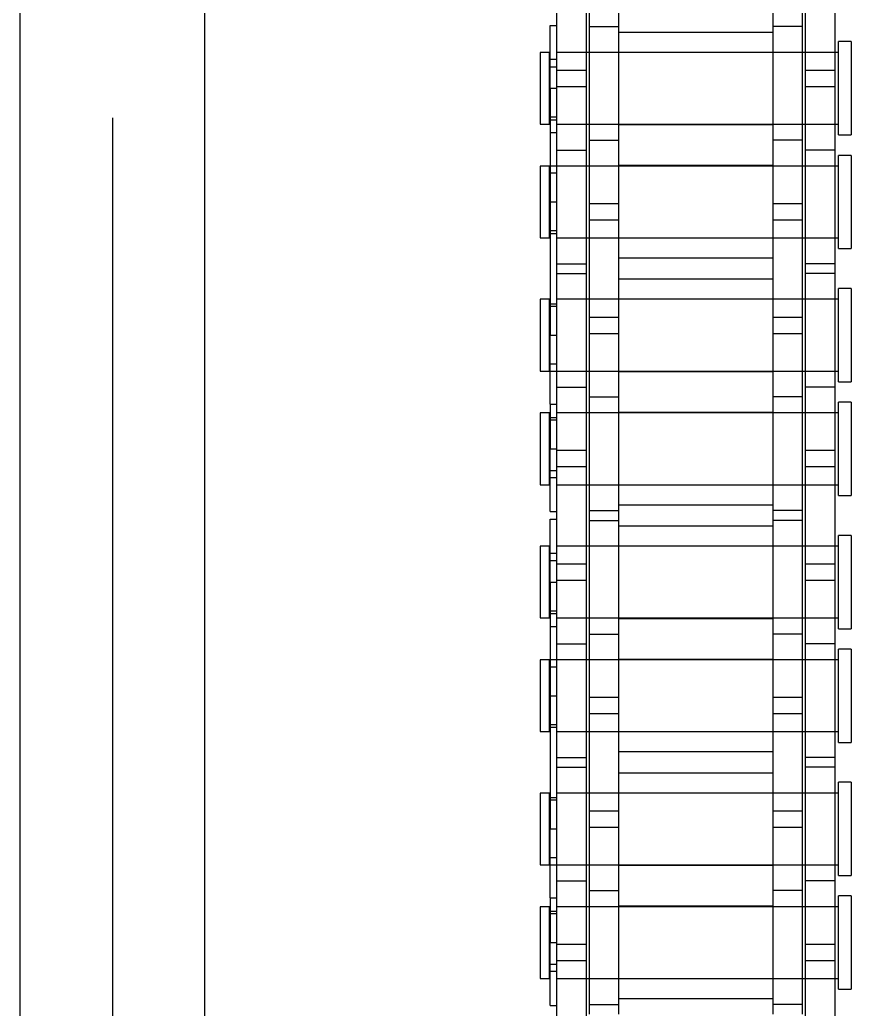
# Model space of a CAD drawing. Header units: metres. Extents: x 0 to 63075, y 0 to 44550.
# Drawn here: x 13957.4 to 14000.1, y 26004.3 to 26055.2 of the extents above; entities that cross this region are included whole.
import ezdxf

# ---------------------------------------------------------------- set-up
doc = ezdxf.new("R2010")
doc.units = ezdxf.units.M
doc.header["$LTSCALE"] = 75
doc.linetypes.add('HIDDEN2', pattern=[4.7625, 3.175, -1.5875])
for name, color, linetype in [('SDM', 7, 'Continuous'), ('SL4', 4, 'Continuous'), ('ST1', 7, 'HIDDEN2')]:
    doc.layers.add(name, color=color, linetype=linetype)

# ---------------------------------------------------------------- blocks, each defined once
blk = doc.blocks.new('A$Ca53c419a')
at = {"layer": 'SL4'}
for p, q in [((2334.737, 495.765), (1009.762, 495.765)), ((1009.762, 486.24), (2334.737, 486.24))]:
    blk.add_line(p, q, dxfattribs=at)
at = {"layer": 'ST1'}
for p, q in [((2334.737, 491.003), (1009.762, 491.003)), ((1009.762, 486.24), (2334.737, 486.24)), ((1579.773, 469), (1576.083, 469)), ((1576.083, 469), (1576.083, 468.526)), ((1579.773, 468.526), (1579.773, 469)), ((1585.621, 469), (1581.931, 469)), ((1581.931, 469), (1581.931, 468.526)), ((1585.621, 468.526), (1585.621, 469)), ((1592.473, 469), (1588.783, 469)), ((1588.783, 469), (1588.783, 468.526)), ((1592.473, 468.526), (1592.473, 469)), ((1598.321, 469), (1594.631, 469)), ((1594.631, 469), (1594.631, 468.526)), ((1598.321, 468.526), (1598.321, 469)), ((1605.173, 469), (1601.483, 469)), ((1601.483, 469), (1601.483, 468.526)), ((1605.173, 468.526), (1605.173, 469)), ((1611.021, 469), (1607.331, 469)), ((1607.331, 469), (1607.331, 468.526)), ((1611.021, 468.526), (1611.021, 469)), ((1617.873, 469), (1614.183, 469)), ((1614.183, 469), (1614.183, 468.526)), ((1617.873, 468.526), (1617.873, 469)), ((1623.721, 469), (1620.031, 469)), ((1620.031, 469), (1620.031, 468.526)), ((1623.721, 468.526), (1623.721, 469)), ((1574.698, 468.489), (1574.698, 468.157)), ((1574.698, 468.489), (1577.928, 468.489)), ((1576.083, 468.526), (1579.773, 468.526)), ((1576.452, 468.526), (1576.452, 468.157)), ((1576.821, 468.489), (1576.821, 468.157)), ((1577.928, 468.489), (1577.928, 468.157)), ((1580.224, 468.489), (1577.928, 468.489)), ((1579.404, 468.157), (1579.404, 468.526)), ((1579.547, 468.489), (1579.547, 468.157)), ((1580.224, 468.489), (1583.776, 468.489)), ((1580.224, 468.489), (1580.224, 468.157)), ((1581.931, 468.526), (1585.621, 468.526)), ((1581.931, 468.489), (1581.931, 466.637)), ((1582.3, 468.526), (1582.3, 468.157)), ((1583.776, 468.489), (1583.776, 468.157)), ((1596.476, 468.489), (1583.776, 468.489)), ((1585.252, 468.157), (1585.252, 468.526)), ((1585.395, 468.489), (1585.395, 468.157)), ((1588.783, 468.526), (1592.473, 468.526)), ((1589.009, 468.489), (1589.009, 468.157)), ((1589.152, 468.526), (1589.152, 468.157)), ((1590.628, 468.489), (1590.628, 468.157)), ((1592.104, 468.157), (1592.104, 468.526)), ((1592.473, 466.637), (1592.473, 468.489)), ((1594.18, 468.157), (1594.18, 468.489)), ((1594.631, 468.526), (1598.321, 468.526)), ((1594.857, 468.489), (1594.857, 468.157)), ((1595, 468.526), (1595, 468.157)), ((1596.476, 468.489), (1596.476, 468.157)), ((1596.476, 468.489), (1599.707, 468.489)), ((1597.583, 468.489), (1597.583, 468.157)), ((1597.952, 468.157), (1597.952, 468.526)), ((1599.707, 468.489), (1599.707, 468.157)), ((1600.098, 468.489), (1600.098, 468.157)), ((1600.098, 468.489), (1603.328, 468.489)), ((1601.483, 468.526), (1605.173, 468.526)), ((1601.852, 468.526), (1601.852, 468.157)), ((1602.221, 468.489), (1602.221, 468.157)), ((1603.328, 468.489), (1603.328, 468.157)), ((1605.624, 468.489), (1603.328, 468.489)), ((1604.804, 468.157), (1604.804, 468.526)), ((1604.947, 468.489), (1604.947, 468.157)), ((1605.624, 468.489), (1609.176, 468.489)), ((1605.624, 468.489), (1605.624, 468.157)), ((1607.331, 468.526), (1611.021, 468.526)), ((1607.331, 468.489), (1607.331, 466.637)), ((1607.7, 468.526), (1607.7, 468.157)), ((1609.176, 468.489), (1609.176, 468.157)), ((1621.876, 468.489), (1609.176, 468.489)), ((1610.652, 468.157), (1610.652, 468.526)), ((1610.795, 468.489), (1610.795, 468.157)), ((1614.183, 468.526), (1617.873, 468.526)), ((1614.409, 468.489), (1614.409, 468.157)), ((1614.552, 468.526), (1614.552, 468.157)), ((1616.028, 468.489), (1616.028, 468.157)), ((1617.504, 468.157), (1617.504, 468.526)), ((1617.873, 466.637), (1617.873, 468.489)), ((1619.58, 468.157), (1619.58, 468.489)), ((1620.031, 468.526), (1623.721, 468.526)), ((1620.257, 468.489), (1620.257, 468.157)), ((1620.4, 468.526), (1620.4, 468.157)), ((1621.876, 468.489), (1621.876, 468.157)), ((1621.876, 468.489), (1625.107, 468.489)), ((1622.983, 468.489), (1622.983, 468.157)), ((1623.352, 468.157), (1623.352, 468.526)), ((1625.107, 468.489), (1625.107, 468.157)), ((1576.996, 468.157), (1567.901, 468.157)), ((1576.083, 468.157), (1576.083, 466.637)), ((1576.083, 468.157), (1576.083, 453.659)), ((1577.856, 468.157), (1576.996, 468.157)), ((1576.996, 466.637), (1576.996, 468.157)), ((1586.951, 468.157), (1577.856, 468.157)), ((1577.856, 468.157), (1577.856, 466.637)), ((1579.773, 466.637), (1579.773, 468.157)), ((1579.773, 453.659), (1579.773, 468.157)), ((1581.103, 468.157), (1581.103, 466.637)), ((1581.931, 468.157), (1581.931, 453.659)), ((1585.621, 466.637), (1585.621, 468.157)), ((1585.621, 453.659), (1585.621, 468.157)), ((1586.951, 468.157), (1586.951, 466.637)), ((1593.301, 468.157), (1586.951, 468.157)), ((1587.453, 468.157), (1587.453, 466.637)), ((1588.783, 468.157), (1588.783, 466.637)), ((1588.783, 468.157), (1588.783, 453.659)), ((1592.473, 453.659), (1592.473, 468.157)), ((1593.301, 468.157), (1593.301, 466.637)), ((1602.396, 468.157), (1593.301, 468.157)), ((1594.631, 468.157), (1594.631, 466.637)), ((1594.631, 468.157), (1594.631, 453.659)), ((1596.548, 466.637), (1596.548, 468.157)), ((1597.408, 468.157), (1597.408, 466.637)), ((1598.321, 466.637), (1598.321, 468.157)), ((1598.321, 453.659), (1598.321, 468.157)), ((1601.483, 468.157), (1601.483, 466.637)), ((1601.483, 468.157), (1601.483, 453.659)), ((1603.256, 468.157), (1602.396, 468.157)), ((1602.396, 466.637), (1602.396, 468.157)), ((1612.351, 468.157), (1603.256, 468.157)), ((1603.256, 468.157), (1603.256, 466.637)), ((1605.173, 466.637), (1605.173, 468.157)), ((1605.173, 453.659), (1605.173, 468.157)), ((1606.503, 468.157), (1606.503, 466.637)), ((1607.331, 468.157), (1607.331, 453.659)), ((1611.021, 466.637), (1611.021, 468.157)), ((1611.021, 453.659), (1611.021, 468.157)), ((1612.351, 468.157), (1612.351, 466.637)), ((1618.701, 468.157), (1612.351, 468.157)), ((1612.853, 468.157), (1612.853, 466.637)), ((1614.183, 468.157), (1614.183, 466.637)), ((1614.183, 468.157), (1614.183, 453.659)), ((1617.873, 453.659), (1617.873, 468.157)), ((1618.701, 468.157), (1618.701, 466.637)), ((1627.796, 468.157), (1618.701, 468.157)), ((1620.031, 468.157), (1620.031, 466.637)), ((1620.031, 468.157), (1620.031, 453.659)), ((1621.948, 466.637), (1621.948, 468.157)), ((1622.808, 468.157), (1622.808, 466.637)), ((1623.721, 466.637), (1623.721, 468.157)), ((1623.721, 453.659), (1623.721, 468.157)), ((1576.996, 466.637), (1567.901, 466.637)), ((1580.601, 466.485), (1574.251, 466.485)), ((1574.753, 466.485), (1574.753, 464.965)), ((1576.083, 466.485), (1576.083, 464.965)), ((1577.856, 466.637), (1576.996, 466.637)), ((1586.951, 466.637), (1577.856, 466.637)), ((1579.773, 464.965), (1579.773, 466.485)), ((1580.601, 466.485), (1580.601, 464.965)), ((1589.696, 466.485), (1580.601, 466.485)), ((1581.931, 466.485), (1581.931, 464.965)), ((1583.848, 464.965), (1583.848, 466.485)), ((1584.708, 466.485), (1584.708, 464.965)), ((1585.621, 464.965), (1585.621, 466.485)), ((1593.301, 466.637), (1586.951, 466.637)), ((1588.783, 466.485), (1588.783, 464.965)), ((1590.556, 466.485), (1589.696, 466.485)), ((1589.696, 464.965), (1589.696, 466.485)), ((1599.651, 466.485), (1590.556, 466.485)), ((1590.556, 466.485), (1590.556, 464.965)), ((1592.473, 464.965), (1592.473, 466.485)), ((1602.396, 466.637), (1593.301, 466.637)), ((1593.803, 466.485), (1593.803, 464.965)), ((1594.631, 466.485), (1594.631, 464.965)), ((1598.321, 464.965), (1598.321, 466.485)), ((1599.651, 466.485), (1599.651, 464.965)), ((1606.001, 466.485), (1599.651, 466.485)), ((1600.153, 466.485), (1600.153, 464.965)), ((1601.483, 466.485), (1601.483, 464.965)), ((1603.256, 466.637), (1602.396, 466.637)), ((1612.351, 466.637), (1603.256, 466.637)), ((1605.173, 464.965), (1605.173, 466.485)), ((1606.001, 466.485), (1606.001, 464.965)), ((1615.096, 466.485), (1606.001, 466.485)), ((1607.331, 466.485), (1607.331, 464.965)), ((1609.248, 464.965), (1609.248, 466.485)), ((1610.108, 466.485), (1610.108, 464.965)), ((1611.021, 464.965), (1611.021, 466.485)), ((1618.701, 466.637), (1612.351, 466.637)), ((1614.183, 466.485), (1614.183, 464.965)), ((1615.956, 466.485), (1615.096, 466.485)), ((1615.096, 464.965), (1615.096, 466.485)), ((1625.051, 466.485), (1615.956, 466.485)), ((1615.956, 466.485), (1615.956, 464.965)), ((1617.873, 464.965), (1617.873, 466.485)), ((1627.796, 466.637), (1618.701, 466.637)), ((1619.203, 466.485), (1619.203, 464.965)), ((1620.031, 466.485), (1620.031, 464.965)), ((1623.721, 464.965), (1623.721, 466.485)), ((1625.051, 466.485), (1625.051, 464.965)), ((1631.401, 466.485), (1625.051, 466.485)), ((1580.601, 464.965), (1574.251, 464.965)), ((1575.036, 457.035), (1575.036, 464.965)), ((1576.083, 464.965), (1576.083, 457.035)), ((1579.773, 457.035), (1579.773, 464.965)), ((1579.816, 464.965), (1579.816, 457.035)), ((1589.696, 464.965), (1580.601, 464.965)), ((1581.888, 457.035), (1581.888, 464.965)), ((1581.931, 464.965), (1581.931, 457.035)), ((1585.621, 457.035), (1585.621, 464.965)), ((1586.668, 464.965), (1586.668, 457.035)), ((1587.736, 457.035), (1587.736, 464.965)), ((1588.783, 464.965), (1588.783, 457.035)), ((1590.556, 464.965), (1589.696, 464.965)), ((1599.651, 464.965), (1590.556, 464.965)), ((1592.473, 457.035), (1592.473, 464.965)), ((1592.516, 464.965), (1592.516, 457.035)), ((1594.588, 457.035), (1594.588, 464.965)), ((1594.631, 464.965), (1594.631, 457.035)), ((1598.321, 457.035), (1598.321, 464.965)), ((1599.368, 464.965), (1599.368, 457.035)), ((1606.001, 464.965), (1599.651, 464.965)), ((1600.436, 457.035), (1600.436, 464.965)), ((1601.483, 464.965), (1601.483, 457.035)), ((1605.173, 457.035), (1605.173, 464.965)), ((1605.216, 464.965), (1605.216, 457.035)), ((1615.096, 464.965), (1606.001, 464.965)), ((1607.288, 457.035), (1607.288, 464.965)), ((1607.331, 464.965), (1607.331, 457.035)), ((1611.021, 457.035), (1611.021, 464.965)), ((1612.068, 464.965), (1612.068, 457.035)), ((1613.136, 457.035), (1613.136, 464.965)), ((1614.183, 464.965), (1614.183, 457.035)), ((1615.956, 464.965), (1615.096, 464.965)), ((1625.051, 464.965), (1615.956, 464.965)), ((1617.873, 457.035), (1617.873, 464.965)), ((1617.916, 464.965), (1617.916, 457.035)), ((1619.988, 457.035), (1619.988, 464.965)), ((1620.031, 464.965), (1620.031, 457.035)), ((1623.721, 457.035), (1623.721, 464.965)), ((1624.768, 464.965), (1624.768, 457.035)), ((1631.401, 464.965), (1625.051, 464.965)), ((1580.601, 457.035), (1574.251, 457.035)), ((1574.753, 455.515), (1574.753, 457.035)), ((1576.083, 457.035), (1576.083, 455.515)), ((1579.773, 455.515), (1579.773, 457.035)), ((1580.601, 455.515), (1580.601, 457.035)), ((1589.696, 457.035), (1580.601, 457.035)), ((1581.931, 457.035), (1581.931, 455.515)), ((1583.848, 455.515), (1583.848, 457.035)), ((1584.708, 457.035), (1584.708, 455.515)), ((1585.621, 455.515), (1585.621, 457.035)), ((1588.783, 457.035), (1588.783, 455.515)), ((1590.556, 457.035), (1589.696, 457.035)), ((1589.696, 455.515), (1589.696, 457.035)), ((1599.651, 457.035), (1590.556, 457.035)), ((1590.556, 457.035), (1590.556, 455.515)), ((1592.473, 455.515), (1592.473, 457.035)), ((1593.803, 455.515), (1593.803, 457.035)), ((1594.631, 457.035), (1594.631, 455.515)), ((1598.321, 455.515), (1598.321, 457.035)), ((1599.651, 455.515), (1599.651, 457.035)), ((1606.001, 457.035), (1599.651, 457.035)), ((1600.153, 455.515), (1600.153, 457.035)), ((1601.483, 457.035), (1601.483, 455.515)), ((1605.173, 455.515), (1605.173, 457.035)), ((1606.001, 455.515), (1606.001, 457.035)), ((1615.096, 457.035), (1606.001, 457.035)), ((1607.331, 457.035), (1607.331, 455.515)), ((1609.248, 455.515), (1609.248, 457.035)), ((1610.108, 457.035), (1610.108, 455.515)), ((1611.021, 455.515), (1611.021, 457.035)), ((1614.183, 457.035), (1614.183, 455.515)), ((1615.956, 457.035), (1615.096, 457.035)), ((1615.096, 455.515), (1615.096, 457.035)), ((1625.051, 457.035), (1615.956, 457.035)), ((1615.956, 457.035), (1615.956, 455.515)), ((1617.873, 455.515), (1617.873, 457.035)), ((1619.203, 455.515), (1619.203, 457.035)), ((1620.031, 457.035), (1620.031, 455.515)), ((1623.721, 455.515), (1623.721, 457.035)), ((1625.051, 455.515), (1625.051, 457.035)), ((1631.401, 457.035), (1625.051, 457.035)), ((1576.996, 455.363), (1567.901, 455.363)), ((1580.601, 455.515), (1574.251, 455.515)), ((1576.083, 455.363), (1576.083, 453.843)), ((1577.856, 455.363), (1576.996, 455.363)), ((1576.996, 453.843), (1576.996, 455.363)), ((1586.951, 455.363), (1577.856, 455.363)), ((1577.856, 455.363), (1577.856, 453.843)), ((1579.773, 453.843), (1579.773, 455.363)), ((1589.696, 455.515), (1580.601, 455.515)), ((1581.103, 453.843), (1581.103, 455.363)), ((1581.931, 455.363), (1581.931, 453.843)), ((1585.621, 453.843), (1585.621, 455.363)), ((1586.951, 453.843), (1586.951, 455.363)), ((1593.301, 455.363), (1586.951, 455.363)), ((1587.453, 453.843), (1587.453, 455.363)), ((1588.783, 455.363), (1588.783, 453.843)), ((1590.556, 455.515), (1589.696, 455.515)), ((1599.651, 455.515), (1590.556, 455.515)), ((1592.473, 453.843), (1592.473, 455.363)), ((1593.301, 453.843), (1593.301, 455.363)), ((1602.396, 455.363), (1593.301, 455.363)), ((1594.631, 455.363), (1594.631, 453.843)), ((1596.548, 453.843), (1596.548, 455.363)), ((1597.408, 455.363), (1597.408, 453.843)), ((1598.321, 453.843), (1598.321, 455.363)), ((1606.001, 455.515), (1599.651, 455.515)), ((1601.483, 455.363), (1601.483, 453.843)), ((1603.256, 455.363), (1602.396, 455.363)), ((1602.396, 453.843), (1602.396, 455.363)), ((1612.351, 455.363), (1603.256, 455.363)), ((1603.256, 455.363), (1603.256, 453.843)), ((1605.173, 453.843), (1605.173, 455.363)), ((1615.096, 455.515), (1606.001, 455.515)), ((1606.503, 453.843), (1606.503, 455.363)), ((1607.331, 455.363), (1607.331, 453.843)), ((1611.021, 453.843), (1611.021, 455.363)), ((1612.351, 453.843), (1612.351, 455.363)), ((1618.701, 455.363), (1612.351, 455.363)), ((1612.853, 453.843), (1612.853, 455.363)), ((1614.183, 455.363), (1614.183, 453.843)), ((1615.956, 455.515), (1615.096, 455.515)), ((1625.051, 455.515), (1615.956, 455.515)), ((1617.873, 453.843), (1617.873, 455.363)), ((1618.701, 453.843), (1618.701, 455.363)), ((1627.796, 455.363), (1618.701, 455.363)), ((1620.031, 455.363), (1620.031, 453.843)), ((1621.948, 453.843), (1621.948, 455.363)), ((1622.808, 455.363), (1622.808, 453.843)), ((1623.721, 453.843), (1623.721, 455.363)), ((1631.401, 455.515), (1625.051, 455.515)), ((1576.996, 453.843), (1567.901, 453.843)), ((1575.53, 453.659), (1580.327, 453.659)), ((1575.53, 453.659), (1575.53, 453)), ((1577.856, 453.843), (1576.996, 453.843)), ((1586.951, 453.843), (1577.856, 453.843)), ((1580.327, 453), (1580.327, 453.659)), ((1581.378, 453.659), (1586.175, 453.659)), ((1581.378, 453.659), (1581.378, 453)), ((1586.175, 453), (1586.175, 453.659)), ((1593.301, 453.843), (1586.951, 453.843)), ((1588.23, 453.659), (1593.027, 453.659)), ((1588.23, 453.659), (1588.23, 453)), ((1593.027, 453), (1593.027, 453.659)), ((1602.396, 453.843), (1593.301, 453.843)), ((1594.078, 453.659), (1598.875, 453.659)), ((1594.078, 453.659), (1594.078, 453)), ((1598.875, 453), (1598.875, 453.659)), ((1600.93, 453.659), (1605.727, 453.659)), ((1600.93, 453.659), (1600.93, 453)), ((1603.256, 453.843), (1602.396, 453.843)), ((1612.351, 453.843), (1603.256, 453.843)), ((1605.727, 453), (1605.727, 453.659)), ((1606.778, 453.659), (1611.575, 453.659)), ((1606.778, 453.659), (1606.778, 453)), ((1611.575, 453), (1611.575, 453.659)), ((1618.701, 453.843), (1612.351, 453.843)), ((1613.63, 453.659), (1618.427, 453.659)), ((1613.63, 453.659), (1613.63, 453)), ((1618.427, 453), (1618.427, 453.659)), ((1627.796, 453.843), (1618.701, 453.843)), ((1619.478, 453.659), (1624.275, 453.659)), ((1619.478, 453.659), (1619.478, 453)), ((1624.275, 453), (1624.275, 453.659)), ((1580.327, 453), (1575.53, 453)), ((1586.175, 453), (1581.378, 453)), ((1593.027, 453), (1588.23, 453)), ((1598.875, 453), (1594.078, 453)), ((1605.727, 453), (1600.93, 453)), ((1611.575, 453), (1606.778, 453)), ((1618.427, 453), (1613.63, 453)), ((1624.275, 453), (1619.478, 453))]:
    blk.add_line(p, q, dxfattribs=at)

msp = doc.modelspace()

# ---------------------------------------------------------------- block references
at = {"layer": 'SDM', "rotation": 90}
msp.add_blockref('A$Ca53c419a', (14453.134, 24429.769), dxfattribs=at)

doc.saveas('drawing.dxf')
